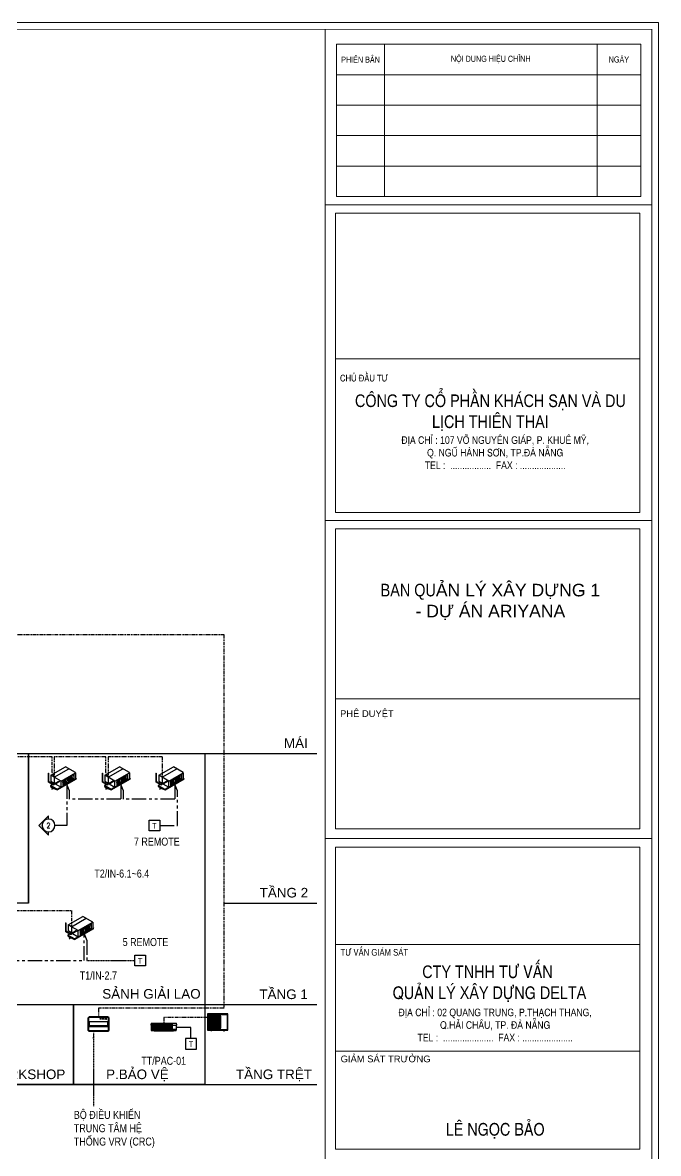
# Model space of a CAD drawing. Header units: millimetres. Extents: x -91525 to 4597779, y -698580 to 576167.
# Drawn here: x 4982 to 32883, y -93966 to -44359 of the extents above; entities that cross this region are included whole.
import ezdxf
from ezdxf.enums import TextEntityAlignment as Align

# ---------------------------------------------------------------- set-up
doc = ezdxf.new("R2010")
doc.units = ezdxf.units.MM
for name, pattern in [('CONTINOUS', [0]), ('HIDDEN', [0.375, 0.25, -0.125]), ('PHANTOM', [63.5, 31.75, -6.35, 6.35, -6.35, 6.35, -6.35]), ('PHANTOM2', [1.25, 0.625, -0.125, 0.125, -0.125, 0.125, -0.125])]:
    doc.linetypes.add(name, pattern=pattern)
doc.layers.get('DEFPOINTS').update_dxf_attribs({"lineweight": 5})
for name, color, linetype in [('!-AC-EQUIPEMNT', 3, 'Continuous'), ('0-----BMS.L.thermo', 3, 'Continuous'), ('0---control-remote', 2, 'HIDDEN'), ('0---TBD', 2, 'Continuous'), ('AC-EQU', 3, 'Continuous'), ('AirC- Machine', 3, 'CONTINOUS'), ('DAY-CS', 4, 'HIDDEN'), ('FCU', 4, 'Continuous'), ('KHUNG TEN SD3 - Ariyana 2007$0$TEXT', 253, 'Continuous'), ('P-PL31-35$0$I-NOTE', 8, 'Continuous')]:
    doc.layers.add(name, color=color, linetype=linetype)
doc.layers.add('0---CONTROL', color=6, linetype='PHANTOM', lineweight=30)
doc.layers.add('KHUNG TEN SD3 - Ariyana 2007$0$0-CON', color=253, linetype='Continuous', lineweight=0)
doc.styles.add('0-----E.Arial', font='arial.ttf')
doc.styles.add('E-Dia-TEXT', font='romans.shx', dxfattribs={"width": 0.85, "bigfont": 'vns.shx'})
doc.styles.add('GHS', font='nghia5.shx', dxfattribs={"width": 0.8, "bigfont": 'bigfont.shx'})
doc.styles.add('KHUNG TEN SD3 - Ariyana 2007$0$TTILEBLOCK1', font='VHELVEN.TTF')
doc.styles.add('P-PL31-35$0$Arial', font='arial.ttf')
doc.styles.add('T1', font='', dxfattribs={"height": 200})
doc.styles.get('T1').set_extended_font_data('VNgeometric Light')
doc.dimstyles.new('1-100', dxfattribs={"dimtxt": 200, "dimasz": 100, "dimexe": 100, "dimexo": 30, "dimgap": 50, "dimtad": 1, "dimdec": 0, "dimrnd": 50, "dimzin": 1, "dimdsep": 46, "dimtxsty": 'T1', "dimblk": 'ARCHTICK', "dimcen": 2, "dimdle": 100, "dimclrd": 252, "dimclre": 252, "dimclrt": 1, "dimadec": 0, "dimazin": 0, "dimtfac": 1, "dimtdec": 0, "dimtix": 1, "dimtmove": 2, "dimatfit": 3, "dimfxl": 1, "dimtolj": 1, "dimtzin": 1, "dimarcsym": 0})

# ---------------------------------------------------------------- blocks, each defined once
blk = doc.blocks.new('A$C2E3D3B1D')
at = {"layer": 'FCU', "linetype": 'Continuous'}
for p, q in [((-397, 0), (397, 0)), ((-397, -2), (-397, -4)), ((-397, -67), (-397, -71)), ((-395, -67), (-397, -67)), ((-397, -71), (-397, -74)), ((-397, -74), (-397, -79)), ((-397, -79), (-397, -83)), ((-397, -83), (-397, -87)), ((-397, -87), (-397, -91)), ((-397, -91), (-397, -95)), ((-397, -95), (-397, -99)), ((-397, -99), (-397, -102)), ((-397, -102), (-397, -105)), ((-397, -105), (-397, -109)), ((-397, -109), (-397, -113)), ((-397, -113), (-397, -117)), ((-397, -117), (-397, -121)), ((-397, -121), (-396, -125)), ((-396, -125), (-396, -130)), ((-396, -130), (-396, -134)), ((-396, -134), (-396, -138)), ((-396, -138), (-396, -142)), ((-396, -142), (-396, -146)), ((-396, -146), (-396, -151)), ((-396, -151), (-396, -155)), ((-396, -155), (-396, -159)), ((-396, -159), (-396, -159)), ((-396, -159), (-396, -159)), ((-396, -159), (-396, -159)), ((-396, -159), (-396, -159)), ((-396, -159), (-396, -162)), ((-396, -159), (-396, -159)), ((-396, -159), (-396, -159)), ((-396, -159), (-396, -159)), ((-396, -162), (-396, -165)), ((-396, -165), (-396, -168)), ((-396, -168), (-396, -171)), ((-396, -171), (-395, -174)), ((-395, -174), (-395, -177)), ((-395, -177), (-395, -180)), ((-395, -180), (-395, -183)), ((-395, -183), (-395, -186)), ((-395, -186), (-394, -190)), ((-394, -190), (-394, -190)), ((-394, -190), (-394, -190)), ((-394, -190), (-394, -190)), ((-394, -190), (-394, -190)), ((-394, -190), (-394, -191)), ((-394, -190), (-394, -190)), ((-394, -190), (-394, -190)), ((-394, -190), (-394, -190)), ((-394, -190), (-394, -190)), ((-394, -190), (-394, -190)), ((-394, -190), (-394, -190)), ((-394, -190), (-394, -190)), ((-394, -190), (-394, -190)), ((-394, -190), (-394, -191)), ((-394, -190), (-394, -190)), ((-394, -190), (-394, -190)), ((-394, -190), (-394, -190)), ((-394, -190), (-394, -190)), ((-394, -191), (-394, -191)), ((-394, -191), (-394, -192)), ((-394, -191), (-394, -191)), ((-394, -191), (-394, -191)), ((-394, -191), (-394, -191)), ((-394, -191), (-394, -191)), ((-394, -191), (-394, -191)), ((-394, -191), (-394, -191)), ((-394, -191), (-394, -191)), ((-394, -191), (-394, -191)), ((-394, -191), (-394, -191)), ((-394, -191), (-394, -191)), ((-394, -191), (-393, -191)), ((-394, -191), (-394, -191)), ((-394, -191), (-394, -191)), ((-394, -191), (-394, -191)), ((-394, -191), (-394, -191)), ((-394, -191), (-394, -191)), ((-394, -192), (-394, -195)), ((-394, -192), (-394, -192)), ((-394, -192), (-394, -192)), ((-394, -195), (-393, -198)), ((-393, -198), (-393, -201)), ((-393, -201), (-393, -204)), ((-393, -204), (-392, -207)), ((-392, -207), (-392, -211)), ((-392, -211), (-391, -214)), ((-391, -214), (-391, -217)), ((-391, -217), (-390, -220)), ((-390, -220), (-390, -223)), ((-390, -223), (-389, -227)), ((-389, -227), (-389, -227)), ((-389, -227), (-389, -228)), ((-389, -227), (-389, -227)), ((-389, -227), (-389, -227)), ((-389, -227), (-389, -227)), ((-389, -227), (-389, -227)), ((-389, -227), (-389, -227)), ((-389, -227), (-389, -227)), ((-389, -227), (-389, -227)), ((-389, -227), (-389, -227)), ((-389, -227), (-389, -227)), ((-389, -228), (-388, -228)), ((-388, -228), (-388, -229)), ((-388, -229), (-387, -229)), ((-387, -229), (-386, -229)), ((-386, -229), (-373, -231)), ((-373, -231), (-360, -233)), ((-360, -233), (-348, -235)), ((-348, -235), (-336, -236)), ((-336, -236), (-324, -237)), ((-324, -237), (-311, -237)), ((-311, -237), (-299, -238)), ((-299, -238), (-284, -238)), ((-284, -238), (284, -238)), ((284, -238), (299, -238)), ((299, -238), (311, -237)), ((311, -237), (324, -237)), ((324, -237), (336, -236)), ((336, -236), (348, -235)), ((348, -235), (360, -233)), ((360, -233), (373, -231)), ((373, -231), (386, -229)), ((386, -229), (387, -229)), ((387, -229), (388, -229)), ((388, -229), (388, -228)), ((388, -228), (389, -228)), ((388, -229), (388, -229)), ((389, -227), (390, -223)), ((389, -227), (389, -227)), ((389, -227), (389, -227)), ((389, -227), (389, -227)), ((389, -228), (389, -227)), ((389, -227), (389, -227)), ((389, -227), (389, -227)), ((389, -227), (389, -227)), ((389, -227), (389, -227)), ((389, -227), (389, -227)), ((389, -227), (389, -227)), ((389, -227), (389, -227)), ((390, -220), (391, -216)), ((390, -223), (390, -220)), ((391, -213), (392, -209)), ((391, -216), (391, -213)), ((392, -192), (393, -192)), ((392, -206), (393, -202)), ((392, -209), (392, -206)), ((393, -191), (394, -191)), ((393, -192), (393, -192)), ((393, -192), (393, -192)), ((393, -192), (393, -192)), ((393, -192), (393, -192)), ((393, -192), (393, -192)), ((393, -192), (393, -192)), ((393, -192), (393, -192)), ((393, -199), (394, -195)), ((393, -202), (393, -199)), ((394, -190), (395, -186)), ((394, -190), (394, -190)), ((394, -190), (394, -190)), ((394, -190), (394, -190)), ((394, -190), (394, -190)), ((394, -190), (394, -190)), ((394, -190), (394, -190)), ((394, -190), (394, -190)), ((394, -190), (394, -190)), ((394, -190), (394, -190)), ((394, -190), (394, -190)), ((394, -190), (394, -190)), ((394, -191), (394, -190)), ((394, -190), (394, -190)), ((394, -190), (394, -190)), ((394, -190), (394, -190)), ((394, -190), (394, -190)), ((394, -191), (394, -190)), ((394, -190), (394, -190)), ((394, -190), (394, -190)), ((394, -191), (394, -191)), ((394, -191), (394, -191)), ((394, -191), (394, -191)), ((394, -191), (394, -191)), ((394, -191), (394, -192)), ((394, -191), (394, -191)), ((394, -191), (394, -191)), ((394, -191), (394, -191)), ((394, -191), (394, -191)), ((394, -191), (394, -191)), ((394, -191), (394, -191)), ((394, -191), (394, -191)), ((394, -191), (394, -191)), ((394, -191), (394, -191)), ((394, -191), (394, -191)), ((394, -191), (394, -191)), ((394, -191), (394, -191)), ((394, -191), (394, -191)), ((394, -195), (394, -192)), ((394, -192), (394, -192)), ((394, -192), (394, -192)), ((395, -173), (396, -169)), ((395, -176), (395, -173)), ((395, -179), (395, -176)), ((395, -183), (395, -179)), ((395, -186), (395, -183)), ((395, -185), (395, -184)), ((395, -184), (395, -184)), ((395, -184), (395, -184)), ((396, -127), (397, -123)), ((396, -131), (396, -127)), ((396, -135), (396, -131)), ((396, -139), (396, -135)), ((396, -143), (396, -139)), ((396, -147), (396, -143)), ((396, -151), (396, -147)), ((396, -155), (396, -151)), ((396, -159), (396, -155)), ((396, -159), (396, -159)), ((396, -159), (396, -159)), ((396, -163), (396, -159)), ((396, -159), (396, -159)), ((396, -159), (396, -159)), ((396, -159), (396, -159)), ((396, -159), (396, -159)), ((396, -159), (396, -159)), ((396, -166), (396, -163)), ((396, -169), (396, -166)), ((397, -2), (397, -4)), ((397, -70), (397, -67)), ((397, -74), (397, -70)), ((397, -78), (397, -74)), ((397, -82), (397, -78)), ((397, -86), (397, -82)), ((397, -90), (397, -86)), ((397, -94), (397, -90)), ((397, -97), (397, -94)), ((397, -101), (397, -97)), ((397, -104), (397, -101)), ((397, -107), (397, -104)), ((397, -111), (397, -107)), ((397, -115), (397, -111)), ((397, -119), (397, -115)), ((397, -123), (397, -119))]:
    blk.add_line(p, q, dxfattribs=at)
at = {"layer": 'FCU', "color": 7, "linetype": 'Continuous'}
for p, q in [((-396, -180), (-396, -180)), ((-396, -180), (-396, -180)), ((-396, -180), (-396, -180)), ((-396, -180), (-396, -180)), ((-396, -180), (-396, -180)), ((-396, -180), (-396, -180)), ((-396, -180), (-396, -181)), ((-395, -180), (-396, -180)), ((-396, -180), (-396, -180)), ((-396, -180), (-396, -180)), ((-396, -181), (-396, -181)), ((-396, -181), (-396, -181)), ((-396, -181), (-396, -181)), ((-396, -181), (-396, -181)), ((-396, -181), (-396, -181)), ((-396, -181), (-396, -182)), ((-396, -182), (-396, -183)), ((-396, -183), (-396, -183)), ((-396, -183), (-395, -183)), ((-395, -67), (-387, -67)), ((-395, -183), (-395, -184)), ((-395, -184), (-395, -184)), ((-395, -184), (-395, -184)), ((-395, -184), (-395, -185)), ((-365, -192), (-394, -192)), ((-393, -191), (393, -191)), ((-389, -226), (-387, -227)), ((-387, -67), (-363, -67)), ((-387, -67), (-382, -67)), ((-387, -227), (-386, -227)), ((-386, -227), (-385, -227)), ((-386, -227), (-386, -227)), ((-385, -227), (-384, -227)), ((-384, -227), (-382, -228)), ((-363, -67), (-382, -67)), ((-382, -228), (-381, -228)), ((-381, -228), (-379, -228)), ((-379, -228), (-378, -228)), ((-378, -228), (-376, -228)), ((-376, -228), (-375, -227)), ((-375, -191), (-375, -191)), ((-375, -227), (-372, -227)), ((-372, -227), (-369, -227)), ((-369, -227), (-367, -227)), ((-367, -227), (-365, -226)), ((-365, -29), (263, -29)), ((-365, -29), (-365, -192)), ((-365, -190), (-365, -191)), ((-365, -192), (-365, -191)), ((-365, -226), (-362, -226)), ((-363, -67), (-363, -29)), ((-363, -43), (261, -43)), ((-363, -58), (261, -58)), ((-363, -67), (-363, -81)), ((261, -73), (-363, -73)), ((-363, -81), (-363, -190)), ((-363, -88), (261, -88)), ((261, -103), (-363, -103)), ((-363, -118), (261, -118)), ((261, -133), (-363, -133)), ((-363, -148), (261, -148)), ((261, -162), (-363, -162)), ((-363, -176), (261, -176)), ((-363, -190), (-363, -191)), ((-363, -191), (-363, -199)), ((-363, -194), (-363, -201)), ((-363, -201), (-363, -199)), ((-326, -202), (-363, -202)), ((-362, -226), (-360, -226)), ((-360, -226), (-357, -226)), ((-356, -202), (-358, -202)), ((-358, -206), (256, -206)), ((-357, -29), (-356, -29)), ((-357, -29), (-357, -191)), ((-353, -180), (-357, -180)), ((-62, -188), (-357, -188)), ((-357, -195), (-357, -202)), ((-357, -195), (-355, -195)), ((-357, -200), (-57, -200)), ((-357, -226), (-354, -226)), ((-355, -194), (-354, -194)), ((-355, -195), (-355, -194)), ((-355, -195), (-355, -195)), ((-355, -195), (-355, -195)), ((-355, -195), (-355, -195)), ((-354, -194), (-354, -194)), ((-354, -194), (-354, -194)), ((-61, -194), (-354, -194)), ((-354, -194), (-354, -194)), ((-354, -194), (-353, -194)), ((-354, -226), (354, -226)), ((-353, -194), (-353, -193)), ((-352, -188), (-352, -181)), ((-352, -191), (-352, -193)), ((-339, -228), (-342, -226)), ((-336, -229), (-339, -228)), ((-334, -231), (-336, -229)), ((-331, -232), (-334, -231)), ((-328, -233), (-331, -232)), ((-325, -234), (-328, -233)), ((-326, -203), (-326, -202)), ((-313, -204), (-325, -204)), ((-322, -234), (-325, -234)), ((-318, -235), (-322, -234)), ((-318, -235), (-318, -235)), ((-312, -202), (-312, -203)), ((-214, -202), (-312, -202)), ((-307, -188), (-307, -29)), ((-306, -193), (-306, -194)), ((-306, -194), (-306, -193)), ((-306, -193), (-305, -193)), ((-305, -194), (-306, -194)), ((-305, -193), (-304, -192)), ((-305, -193), (-305, -193)), ((-304, -194), (-305, -194)), ((-304, -192), (-302, -192)), ((-302, -192), (-301, -192)), ((-301, -192), (-299, -192)), ((-299, -192), (-297, -192)), ((-297, -192), (-296, -192)), ((-296, -192), (-294, -192)), ((-294, -192), (-293, -192)), ((-293, -192), (-291, -192)), ((-291, -192), (-290, -193)), ((-290, -194), (-291, -194)), ((-290, -193), (-289, -193)), ((-290, -193), (-290, -193)), ((-289, -194), (-290, -194)), ((-289, -193), (-289, -194)), ((-289, -194), (-289, -193)), ((-253, -228), (-285, -228)), ((-251, -235), (-285, -235)), ((-279, -202), (-279, -203)), ((-276, -203), (-279, -203)), ((-276, -203), (-276, -202)), ((-263, -204), (-275, -204)), ((-265, -13), (-268, -18)), ((-268, -18), (-263, -18)), ((-263, -18), (-265, -13)), ((-262, -202), (-262, -203)), ((-259, -203), (-262, -203)), ((-259, -202), (-259, -203)), ((-258, -29), (-258, -188)), ((-220, -228), (-253, -228)), ((-252, -238), (-236, -238)), ((-219, -235), (-251, -235)), ((-188, -228), (-220, -228)), ((-188, -235), (-219, -235)), ((-214, -202), (-214, -202)), ((-214, -202), (-214, -202)), ((-214, -202), (-214, -202)), ((-214, -202), (-214, -202)), ((-214, -203), (-214, -202)), ((-214, -202), (-214, -202)), ((-213, -202), (-214, -202)), ((-214, -202), (-214, -202)), ((-214, -202), (-214, -202)), ((-214, -202), (-214, -202)), ((-214, -202), (-214, -202)), ((-201, -204), (-213, -204)), ((-209, -188), (-206, -188)), ((-207, -29), (-207, -188)), ((-201, -202), (-201, -202)), ((-201, -202), (-201, -202)), ((-201, -202), (-201, -202)), ((-201, -202), (-102, -202)), ((-201, -202), (-201, -202)), ((-201, -202), (-201, -202)), ((-201, -202), (-201, -202)), ((-201, -202), (-201, -202)), ((-201, -202), (-201, -202)), ((-201, -202), (-201, -202)), ((-201, -202), (-201, -202)), ((-200, -203), (-200, -202)), ((-156, -228), (-188, -228)), ((-158, -235), (-188, -235)), ((-164, -194), (-163, -194)), ((-164, -194), (-164, -194)), ((-163, -194), (-163, -194)), ((-163, -194), (-163, -194)), ((-163, -194), (-163, -194)), ((-163, -194), (-147, -194)), ((-159, -29), (-159, -29)), ((-128, -235), (-158, -235)), ((-157, -188), (-157, -29)), ((-123, -228), (-156, -228)), ((-155, -202), (-155, -203)), ((-155, -203), (-152, -203)), ((-152, -191), (-152, -194)), ((-152, -202), (-152, -203)), ((-151, -194), (-147, -194)), ((-151, -204), (-139, -204)), ((-147, -194), (-147, -194)), ((-143, -194), (-128, -194)), ((-143, -194), (-140, -194)), ((-143, -194), (-143, -194)), ((-138, -191), (-138, -194)), ((-138, -203), (-138, -202)), ((-138, -203), (-135, -203)), ((-135, -202), (-135, -203)), ((-128, -194), (-128, -194)), ((-128, -194), (-128, -194)), ((-128, -194), (-127, -194)), ((-96, -235), (-128, -235)), ((-127, -194), (-127, -194)), ((-91, -228), (-123, -228)), ((-107, -29), (-107, -188)), ((-102, -202), (-102, -203)), ((-101, -204), (-89, -204)), ((-63, -235), (-96, -235)), ((-59, -228), (-91, -228)), ((-52, -202), (-88, -202)), ((-88, -203), (-88, -202)), ((-31, -235), (-63, -235)), ((-62, -180), (-57, -180)), ((-62, -191), (-62, -181)), ((-62, -191), (-62, -193)), ((-60, -195), (-62, -193)), ((-62, -234), (-61, -232)), ((-62, -234), (-62, -235)), ((-61, -232), (-58, -226)), ((-60, -195), (-60, -195)), ((-60, -195), (-60, -195)), ((-60, -195), (-57, -195)), ((-60, -195), (-60, -195)), ((-58, -226), (-58, -226)), ((-57, -29), (-57, -191)), ((-57, -195), (-57, -202)), ((-57, -202), (-57, -203)), ((-56, -204), (-52, -204)), ((-55, -226), (-55, -232)), ((-55, -227), (-50, -235)), ((-55, -232), (-55, -235)), ((-55, -235), (-55, -235)), ((-54, -228), (-5, -228)), ((-52, -29), (-52, -95)), ((-52, -95), (-50, -95)), ((-52, -191), (-52, -206)), ((-50, -29), (-50, -95)), ((-50, -191), (-50, -206)), ((-50, -202), (-13, -202)), ((-46, -204), (-50, -204)), ((-45, -202), (-45, -203)), ((-44, -29), (-44, -191)), ((-40, -180), (-44, -180)), ((-44, -195), (-42, -195)), ((-44, -195), (-44, -202)), ((-44, -200), (-43, -200)), ((255, -200), (-43, -200)), ((-42, -195), (-40, -193)), ((-42, -195), (-42, -195)), ((-41, -194), (252, -194)), ((-40, -193), (-40, -193)), ((-39, -191), (-39, -181)), ((4, -188), (-39, -188)), ((-39, -188), (250, -188)), ((-39, -191), (-39, -193)), ((0, -235), (-31, -235)), ((-13, -202), (-13, -202)), ((-13, -202), (-13, -202)), ((-13, -203), (-13, -202)), ((-13, -202), (-13, -202)), ((-13, -202), (-13, -202)), ((-13, -202), (-13, -202)), ((-13, -202), (-13, -202)), ((-13, -202), (-13, -202)), ((-13, -202), (-13, -202)), ((-13, -202), (-13, -202)), ((-12, -202), (-13, -202)), ((-13, -202), (-13, -202)), ((0, -204), (-12, -204)), ((-5, -226), (-5, -228)), ((-4, -228), (-5, -228)), ((-4, -228), (-5, -228)), ((-5, -228), (-5, -228)), ((-4, -228), (-4, -226)), ((-4, -228), (-4, -226)), ((-4, -226), (-4, -226)), ((-4, -228), (-3, -226)), ((-3, -226), (-4, -228)), ((-4, -226), (-4, -226)), ((-4, -228), (4, -228)), ((0, -202), (0, -202)), ((0, -202), (0, -202)), ((0, -202), (0, -202)), ((0, -202), (0, -202)), ((0, -202), (0, -202)), ((0, -202), (0, -202)), ((0, -202), (0, -202)), ((0, -202), (0, -202)), ((99, -202), (0, -202)), ((0, -202), (0, -202)), ((0, -202), (0, -202)), ((0, -228), (0, -235)), ((0, -235), (31, -235)), ((1, -202), (1, -203)), ((4, -228), (3, -226)), ((4, -228), (3, -226)), ((4, -226), (4, -228)), ((4, -226), (4, -226)), ((4, -226), (4, -226)), ((4, -226), (4, -228)), ((4, -228), (5, -228)), ((4, -228), (5, -228)), ((5, -226), (5, -228)), ((5, -228), (5, -228)), ((54, -228), (5, -228)), ((6, -29), (6, -188)), ((26, -194), (25, -194)), ((25, -194), (25, -194)), ((26, -194), (26, -194)), ((42, -194), (26, -194)), ((26, -194), (26, -194)), ((26, -194), (26, -194)), ((31, -235), (63, -235)), ((34, -202), (34, -203)), ((37, -203), (34, -203)), ((37, -191), (37, -194)), ((37, -203), (37, -202)), ((42, -194), (38, -194)), ((50, -204), (38, -204)), ((42, -194), (42, -194)), ((46, -194), (46, -194)), ((61, -194), (46, -194)), ((49, -194), (46, -194)), ((55, -227), (50, -235)), ((51, -191), (51, -194)), ((51, -202), (51, -203)), ((54, -203), (51, -203)), ((54, -202), (54, -203)), ((55, -226), (55, -232)), ((55, -232), (55, -235)), ((56, -235), (55, -235)), ((55, -235), (58, -235)), ((55, -235), (55, -235)), ((55, -235), (55, -235)), ((56, -29), (56, -188)), ((56, -235), (56, -235)), ((56, -235), (56, -235)), ((57, -235), (56, -235)), ((57, -235), (57, -235)), ((58, -235), (57, -235)), ((58, -226), (58, -226)), ((61, -232), (58, -226)), ((58, -235), (58, -235)), ((59, -235), (58, -235)), ((58, -235), (59, -235)), ((58, -235), (58, -235)), ((59, -228), (285, -228)), ((59, -235), (59, -235)), ((60, -235), (59, -235)), ((61, -235), (60, -235)), ((60, -235), (60, -235)), ((61, -194), (61, -194)), ((61, -194), (61, -194)), ((62, -194), (61, -194)), ((61, -194), (61, -194)), ((62, -234), (61, -232)), ((62, -235), (61, -235)), ((61, -235), (61, -235)), ((62, -194), (62, -194)), ((62, -234), (62, -235)), ((63, -235), (96, -235)), ((96, -235), (128, -235)), ((99, -202), (99, -202)), ((99, -202), (99, -202)), ((99, -202), (99, -202)), ((99, -202), (99, -202)), ((99, -202), (99, -202)), ((99, -202), (99, -202)), ((100, -202), (99, -202)), ((99, -202), (99, -202)), ((99, -202), (99, -202)), ((99, -203), (99, -202)), ((99, -202), (99, -202)), ((100, -204), (112, -204)), ((106, -29), (106, -188)), ((112, -202), (112, -202)), ((112, -202), (112, -202)), ((112, -202), (112, -202)), ((112, -202), (112, -202)), ((112, -202), (112, -202)), ((112, -202), (112, -202)), ((112, -202), (112, -202)), ((112, -202), (211, -202)), ((112, -202), (112, -202)), ((112, -202), (112, -202)), ((112, -202), (112, -202)), ((113, -203), (113, -202)), ((128, -235), (158, -235)), ((155, -29), (155, -188)), ((158, -202), (158, -203)), ((158, -203), (161, -203)), ((158, -235), (188, -235)), ((161, -202), (161, -203)), ((162, -204), (174, -204)), ((175, -203), (175, -202)), ((175, -203), (178, -203)), ((178, -202), (178, -203)), ((188, -235), (219, -235)), ((206, -29), (206, -188)), ((211, -202), (211, -202)), ((211, -202), (212, -202)), ((211, -202), (211, -203)), ((211, -202), (211, -202)), ((211, -202), (211, -202)), ((211, -202), (211, -202)), ((211, -202), (211, -202)), ((211, -202), (211, -202)), ((211, -202), (211, -202)), ((211, -202), (211, -202)), ((211, -202), (211, -202)), ((212, -204), (224, -204)), ((219, -235), (251, -235)), ((224, -202), (224, -202)), ((224, -202), (224, -202)), ((224, -202), (224, -202)), ((224, -202), (224, -202)), ((224, -202), (224, -202)), ((224, -202), (224, -202)), ((224, -202), (255, -202)), ((224, -202), (224, -202)), ((224, -202), (224, -202)), ((224, -202), (224, -202)), ((224, -202), (224, -202)), ((225, -203), (225, -202)), ((237, -193), (238, -193)), ((237, -194), (237, -193)), ((237, -193), (237, -194)), ((238, -194), (237, -194)), ((238, -193), (239, -192)), ((238, -193), (238, -193)), ((239, -194), (238, -194)), ((239, -192), (241, -192)), ((241, -192), (242, -192)), ((242, -192), (244, -192)), ((244, -192), (245, -192)), ((245, -192), (246, -192)), ((246, -192), (247, -192)), ((247, -192), (248, -192)), ((248, -192), (249, -192)), ((248, -192), (248, -192)), ((249, -192), (250, -192)), ((249, -192), (249, -192)), ((250, -192), (250, -192)), ((251, -18), (253, -13)), ((255, -18), (251, -18)), ((251, -180), (256, -180)), ((250, -188), (250, -181)), ((250, -191), (250, -193)), ((251, -193), (251, -193)), ((251, -193), (251, -194)), ((251, -193), (251, -193)), ((251, -194), (252, -194)), ((251, -235), (285, -235)), ((252, -194), (252, -194)), ((252, -194), (252, -194)), ((252, -194), (252, -194)), ((252, -194), (253, -194)), ((253, -13), (255, -18)), ((253, -194), (253, -195)), ((253, -195), (253, -195)), ((253, -195), (256, -195)), ((253, -195), (253, -195)), ((253, -195), (253, -195)), ((256, -200), (255, -200)), ((255, -202), (256, -202)), ((256, -29), (256, -191)), ((256, -195), (256, -202)), ((256, -202), (261, -202)), ((261, -29), (261, -191)), ((261, -67), (398, -67)), ((261, -191), (261, -198)), ((261, -191), (261, -193)), ((261, -201), (261, -194)), ((261, -201), (261, -198)), ((263, -67), (263, -29)), ((263, -81), (263, -67)), ((263, -190), (263, -81)), ((263, -190), (263, -191)), ((263, -192), (263, -191)), ((263, -192), (380, -192)), ((263, -192), (394, -192)), ((322, -234), (318, -235)), ((325, -234), (322, -234)), ((328, -233), (325, -234)), ((331, -232), (328, -233)), ((334, -231), (331, -232)), ((336, -229), (334, -231)), ((339, -228), (336, -229)), ((342, -226), (339, -228)), ((354, -226), (357, -226)), ((357, -226), (360, -226)), ((360, -226), (362, -226)), ((362, -226), (365, -226)), ((365, -226), (367, -227)), ((367, -227), (369, -227)), ((369, -227), (372, -227)), ((372, -227), (374, -227)), ((374, -227), (377, -228)), ((375, -227), (374, -227)), ((377, -228), (379, -228)), ((379, -228), (381, -228)), ((380, -192), (394, -192)), ((381, -228), (383, -227)), ((383, -227), (385, -227)), ((385, -227), (386, -227)), ((386, -227), (389, -226)), ((396, -180), (395, -180)), ((395, -183), (396, -183)), ((395, -184), (395, -183)), ((396, -180), (396, -180)), ((396, -180), (396, -180)), ((396, -180), (396, -180)), ((396, -180), (396, -180)), ((396, -181), (396, -180)), ((396, -180), (396, -180)), ((396, -180), (396, -180)), ((396, -180), (396, -180)), ((396, -180), (396, -180)), ((396, -180), (396, -180)), ((396, -180), (396, -180)), ((396, -180), (396, -180)), ((396, -180), (396, -180)), ((396, -180), (396, -180)), ((396, -180), (396, -180)), ((396, -180), (396, -180)), ((396, -180), (396, -180)), ((396, -181), (396, -181)), ((396, -181), (396, -181)), ((396, -181), (396, -181)), ((396, -181), (396, -181)), ((396, -182), (396, -181)), ((396, -181), (396, -181)), ((396, -183), (396, -182)), ((396, -182), (396, -182)), ((396, -182), (396, -182)), ((396, -183), (396, -183))]:
    blk.add_line(p, q, dxfattribs=at)
for centre in [(-332, -17), (-329, -17), (-326, -17), (-23, -17), (-20, -17), (-17, -17), (225, -17), (228, -17), (231, -17)]:
    blk.add_circle(centre, 0.5, dxfattribs=at)
at = {"layer": 'FCU', "linetype": 'Continuous'}
for centre, radius, start, end in [((-397, 0), 0.5, 90, 184.4117), ((397, 0), 0.5, 355.5883, 90), ((-390, 0), 7, 184.4117, 200.9248), ((-390, -7), 7, 159.0752, 200.9248), ((-404, -12), 7, 339.0752, 20.9248), ((-390, -17), 7, 159.0752, 200.9248), ((-404, -22), 7, 339.0752, 20.9248), ((-390, -27), 7, 159.0752, 200.9248), ((-404, -32), 7, 339.0752, 20.9248), ((-390, -37), 7, 159.0752, 200.9248), ((-404, -42), 7, 339.0752, 20.9248), ((-390, -47), 7, 159.0752, 200.9248), ((-404, -52), 7, 339.0752, 20.9248), ((-390, -57), 7, 159.0752, 200.9248), ((-404, -62), 7, 339.0752, 20.9248), ((-390, -67), 7, 159.0752, 180), ((391, 0), 7, 339.0752, 355.5883), ((391, -7), 7, 339.0752, 20.9248), ((404, -12), 7, 159.0752, 200.9248), ((391, -17), 7, 339.0752, 20.9248), ((404, -22), 7, 159.0752, 200.9248), ((391, -27), 7, 339.0752, 20.9248), ((404, -32), 7, 159.0752, 200.9248), ((391, -37), 7, 339.0752, 20.9248), ((404, -42), 7, 159.0752, 200.9248), ((391, -47), 7, 339.0752, 20.9248), ((404, -52), 7, 159.0752, 200.9248), ((391, -57), 7, 339.0752, 20.9248), ((404, -62), 7, 159.0752, 200.9248), ((391, -67), 7, 0, 20.9248)]:
    blk.add_arc(centre, radius, start, end, dxfattribs=at)
at = {"layer": 'FCU', "color": 7, "linetype": 'Continuous'}
for centre, radius, start, end in [((-365, -194), 2, 3, 90), ((-358, -201), 5, 183, 270), ((-358, -202), 0.5, 270, 0), ((-353, -181), 0.5, 0, 90), ((-353, -193), 0.39, 291.0334, 355.4008), ((-285, 355), 582, 265.7092, 270.022), ((-325, -203), 1, 180, 270), ((-285, 362), 598, 266.7897, 269.9967), ((-313, -203), 1, 270, 0), ((-275, -203), 1, 180, 270), ((-263, -203), 1, 270, 0), ((-213, -203), 1, 180, 270), ((-201, -203), 1, 270, 0), ((-151, -203), 1, 180, 270), ((-139, -203), 1, 270, 0), ((-101, -203), 1, 180, 270), ((-89, -203), 1, 270, 0), ((-62, -193), 0.39, 184.5992, 230.2142), ((-62, -181), 0.5, 90, 180), ((-57, -202), 0.5, 180, 270), ((-56, -203), 1, 181.5, 270), ((-46, -203), 1, 270, 358.5), ((-45, -202), 0.5, 270, 0), ((-40, -181), 0.5, 0, 90), ((-40, -193), 0.39, 310.0517, 355.4008), ((-12, -203), 1, 180, 270), ((0, -203), 1, 270, 0), ((38, -203), 1, 180, 270), ((50, -203), 1, 270, 0), ((100, -203), 1, 180, 270), ((112, -203), 1, 270, 0), ((162, -203), 1, 180, 270), ((174, -203), 1, 270, 0), ((212, -203), 1, 180, 270), ((224, -203), 1, 270, 0), ((251, -193), 0.39, 184.5992, 230.2142), ((251, -181), 0.5, 90, 180), ((256, -201), 5, 270, 357), ((256, -202), 0.5, 180, 270), ((263, -194), 2, 90, 177), ((285, 355), 582, 269.978, 274.2908), ((285, 362), 598, 270.0033, 273.1981), ((320, -234), 0.00857, 49.9304, 129.6706)]:
    blk.add_arc(centre, radius, start, end, dxfattribs=at)
blk = doc.blocks.new('FTXS50BVM_plan view')
at = {"layer": '!-AC-EQUIPEMNT', "color": 0, "linetype": 'Continuous'}
blk.add_blockref('A$C2E3D3B1D', (0, 0), dxfattribs=at)
blk = doc.blocks.new('cattset 1 huong')
at = {"color": 8, "linetype": 'Continuous'}
for p, q in [((-11, 0), (-11, -449)), ((-11, 0), (11, 0)), ((11, 0), (11, -445))]:
    blk.add_line(p, q, dxfattribs=at)
at = {"color": 150, "ltscale": 10}
for p, q in [((139, -111), (916, 337)), ((315, -213), (1092, 236)), ((672, -418), (1444, 27)), ((1444, 33), (916, 337)), ((1444, 27), (1444, -94)), ((315, -213), (139, -111)), ((139, -111), (139, -438)), ((315, -540), (139, -438)), ((315, -213), (315, -462)), ((672, -418), (315, -213)), ((315, -462), (315, -540)), ((315, -540), (338, -553)), ((364, -568), (672, -745)), ((672, -745), (672, -418)), ((800, -672), (1444, -300)), ((1444, -94), (1444, -300)), ((800, -672), (672, -745))]:
    blk.add_line(p, q, dxfattribs=at)
at = {"color": 150}
blk.add_line((1444, 27), (1444, 33), dxfattribs=at)
at = {"color": 8}
for p, q in [((218, -601), (6, -478)), ((230, -578), (17, -455)), ((379, -529), (294, -578)), ((414, -538), (306, -601)), ((353, -533), (370, -523)), ((362, -538), (353, -533)), ((370, -523), (553, -418)), ((545, -433), (379, -529)), ((398, -559), (388, -553)), ((598, -444), (398, -559)), ((558, -456), (401, -546)), ((553, -418), (598, -444)), ((772, -656), (1366, -313)), ((772, -397), (777, -389)), ((772, -397), (772, -656)), ((1366, -49), (777, -389)), ((1050, -232), (1048, -497)), ((1093, -207), (1091, -472)), ((1366, -313), (1366, -49)), ((299, -767), (192, -829)), ((312, -790), (204, -853))]:
    blk.add_line(p, q, dxfattribs=at)
at = {"color": 252}
blk.add_line((315, -454), (315, -455), dxfattribs=at)
at = {"color": 252, "linetype": 'HIDDEN', "ltscale": 850}
for p, q in [((774, -414), (1000, -283)), ((774, -427), (1005, -292)), ((774, -447), (1014, -307)), ((774, -472), (1025, -326)), ((781, -500), (1034, -353)), ((784, -636), (1036, -489)), ((786, -629), (1038, -482)), ((788, -528), (1040, -381)), ((788, -619), (1040, -472)), ((789, -608), (1041, -461)), ((791, -551), (1043, -405)), ((791, -596), (1043, -449)), ((792, -571), (1044, -424)), ((792, -583), (1044, -437)), ((1092, -288), (1343, -142)), ((1093, -230), (1319, -99)), ((1093, -243), (1324, -108)), ((1093, -263), (1333, -123)), ((1100, -316), (1352, -169)), ((1103, -451), (1355, -305)), ((1104, -445), (1357, -298)), ((1107, -344), (1359, -197)), ((1107, -435), (1359, -288)), ((1108, -424), (1360, -277)), ((1110, -367), (1362, -221)), ((1110, -411), (1362, -265)), ((1111, -387), (1363, -240)), ((1111, -399), (1363, -253))]:
    blk.add_line(p, q, dxfattribs=at)
at = {"color": 150, "ltscale": 10}
for points in [[(214, -598), (118, -654)], [(315, -540), (239, -583)], [(474, -860), (474, -891), (1498, -300), (1444, -268)], [(118, -654), (118, -705)], [(474, -860), (118, -654)], [(118, -705), (262, -789)], [(288, -804), (474, -891)], [(672, -745), (474, -860)]]:
    blk.add_lwpolyline(points, dxfattribs=at)
at = {"color": 8, "linetype": 'Continuous'}
for centre, radius in [((22, -449), 33.8), ((22, -445), 11.2)]:
    blk.add_arc(centre, radius, 180, 240, dxfattribs=at)
at = {"color": 8}
for radius in [64.6, 90.4]:
    blk.add_arc((262, -522), radius, 240, 300, dxfattribs=at)
at = {"color": 252}
for centre, radius, start, end in [((542, -572), 250, 345.36343, 22.21073), ((979, -310), 33.7, 52.91614, 105.479), ((794, -426), 250, 345.36343, 34.74743), ((1098, -444), 8.39, 209.06587, 302.00322), ((861, -388), 250, 345.36343, 22.21073), ((1298, -126), 33.7, 52.91614, 105.479), ((1113, -242), 250, 345.36343, 34.74743), ((780, -628), 8.39, 209.06587, 302.00322)]:
    blk.add_arc(centre, radius, start, end, dxfattribs=at)
at = {"color": 8}
for centre in [(551, -444), (198, -841), (306, -779)]:
    blk.add_ellipse(centre, major_axis=(6.5, -11.2), ratio=0.57735, dxfattribs=at)
blk = doc.blocks.new('CRC')
at = {"layer": '0---TBD', "ltscale": 5}
blk.add_lwpolyline([(-695, 377), (697, 377, -0.414214), (797, 277), (797, -696, -0.414214), (697, -796), (-695, -796, -0.414214), (-795, -696), (-795, 277, -0.414214)], format="xyb", close=True, dxfattribs=at)
at = {"layer": '0---TBD', "color": 1, "ltscale": 5}
blk.add_lwpolyline([(-695, 327), (697, 327, -0.414214), (747, 277), (747, -696, -0.414214), (697, -746), (-695, -746, -0.414214), (-745, -696), (-745, 277, -0.414214)], format="xyb", close=True, dxfattribs=at)
blk.add_lwpolyline([(-700, 0), (700, 0), (700, -331), (-700, -331)], close=True, dxfattribs=at)
for points in [[(295, 230), (379, 230)], [(379, 168), (295, 168)], [(525, 230), (610, 230)], [(610, 168), (525, 168)], [(-795, -389), (797, -389)]]:
    blk.add_lwpolyline(points, dxfattribs=at)
blk.add_circle((148, 199), 30.8, dxfattribs=at)
for centre, start, end in [((295, 199), 90, 270), ((379, 199), 270, 90), ((525, 199), 90, 270), ((610, 199), 270, 90)]:
    blk.add_arc(centre, 30.8, start, end, dxfattribs=at)
blk = doc.blocks.new('ODU-18')
h = blk.add_hatch()
h.set_pattern_fill('U', color=8, scale=25, angle=90, style=0, pattern_type=0)
h.set_pattern_definition([(90, (-400, -20), (-25, 1e-15), [])])
edge = h.paths.add_edge_path()
edge.add_line((-325, 85), (100, 85))
edge.add_arc((100, 100), 15, 270, 360)
edge.add_line((115, 100), (115, 525))
edge.add_arc((100, 525), 15, 0, 90)
edge.add_line((100, 540), (-325, 540))
edge.add_arc((-325, 525), 15, 90, 180)
edge.add_line((-340, 525), (-340, 100))
edge.add_arc((-325, 100), 15, 180, 270)
h = blk.add_hatch()
h.set_pattern_fill('_U', color=8, scale=50, style=0, pattern_type=0)
h.set_pattern_definition([(0, (-400, -37.5), (0, 50), [])])
edge = h.paths.add_edge_path()
edge.add_line((-325, 68), (100, 68))
edge.add_arc((100, 83), 15, 270, 360)
edge.add_line((115, 83), (115, 508))
edge.add_arc((100, 508), 15, 0, 90)
edge.add_line((100, 523), (-325, 523))
edge.add_arc((-325, 508), 15, 90, 180)
edge.add_line((-340, 508), (-340, 83))
edge.add_arc((-325, 83), 15, 180, 270)
blk.add_lwpolyline([(-390, 0), (390, 0, 0.414214), (400, 10), (400, 630, 0.414214), (390, 640), (-390, 640, 0.414214), (-400, 630), (-400, 10, 0.414214)], format="xyb", close=True)
at = {"color": 8}
for points in [[(-400, 625), (400, 625)], [(-267, 0), (-267, -20)], [(-233, 0), (-233, -20)], [(233, 0), (233, -20)], [(267, 0), (267, -20)], [(-270, -15), (-267, -15)], [(-267, -17), (-233, -17)], [(-233, -15), (-230, -15)], [(233, -15), (230, -15)], [(267, -17), (233, -17)], [(270, -15), (267, -15)]]:
    blk.add_lwpolyline(points, dxfattribs=at)
for points in [[(-350, 25), (350, 25, 0.414214), (375, 50), (375, 575, 0.414214), (350, 600), (-350, 600, 0.414214), (-375, 575), (-375, 50, 0.414214)], [(-325, 75), (100, 75, 0.414214), (125, 100), (125, 525, 0.414214), (100, 550), (-325, 550, 0.414214), (-350, 525), (-350, 100, 0.414214)], [(-325, 90), (100, 90, 0.414214), (110, 100), (110, 525, 0.414214), (100, 535), (-325, 535, 0.414214), (-335, 525), (-335, 100, 0.414214)]]:
    blk.add_lwpolyline(points, format="xyb", close=True, dxfattribs=at)
for points in [[(-270, 0), (-230, 0), (-230, -20), (-270, -20)], [(270, 0), (230, 0), (230, -20), (270, -20)]]:
    blk.add_lwpolyline(points, close=True, dxfattribs=at)
blk.add_circle((-112, 313), 202, dxfattribs=at)
blk = doc.blocks.new('MACH')
blk.add_hatch(color=8).paths.add_polyline_path([(300, 456), (300, 300, -0.414214), (600, 0, -0.414214), (300, -300), (300, -456), (756, 0)])
at = {"color": 7}
for p, q in [((300, 300), (300, 456)), ((300, 456), (756, 0)), ((300, -456), (756, 0)), ((300, -456), (300, -300))]:
    blk.add_line(p, q, dxfattribs=at)
blk.add_circle((300, 0), 300, dxfattribs=at)
at = {"style": 'E-Dia-TEXT', "width": 0.85}
blk.add_attdef('SO', text='', height=250, dxfattribs=at).set_placement((300, 0), align=Align.MIDDLE_CENTER)
blk = doc.blocks.new('thermo1')
at = {"layer": '0-----BMS.L.thermo', "color": 2, "linetype": 'Continuous'}
blk.add_lwpolyline([(-10368, 92299), (-10068, 92299), (-10068, 91999), (-10368, 91999)], close=True, dxfattribs=at)
at = {"layer": '0-----BMS.L.thermo', "color": 2, "linetype": 'Continuous', "style": '0-----E.Arial', "width": 0.8}
blk.add_text('T', height=160, dxfattribs=at).set_placement((-10219, 92060), align=Align.CENTER)
blk = doc.blocks.new('_ArchTick')
at = {"color": 0, "linetype": 'ByBlock', "const_width": 0.15}
blk.add_lwpolyline([(-0.5, -0.5), (0.5, 0.5)], dxfattribs=at)
blk = doc.blocks.new('Thermo2')
at = {"layer": '0-----BMS.L.thermo', "color": 2, "linetype": 'Continuous'}
blk.add_lwpolyline([(-282, 562), (280, 562), (280, 0), (-282, 0)], close=True, dxfattribs=at)
at = {"layer": '0-----BMS.L.thermo', "color": 2, "linetype": 'Continuous', "style": '0-----E.Arial', "width": 0.8}
blk.add_text('T', height=300, dxfattribs=at).set_placement((-4, 113), align=Align.CENTER)
blk = doc.blocks.new('KHUNG TEN SD3 - Ariyana 2007')
at = {"layer": 'DEFPOINTS', "color": 1}
blk.add_lwpolyline([(527153.77, 1774368.57), (527559.52, 1774368.57), (527559.52, 1774655.49), (527153.77, 1774655.49)], close=True, dxfattribs=at)
at = {"layer": 'KHUNG TEN SD3 - Ariyana 2007$0$0-CON'}
for p, q in [((527511.8, 1774369.53), (527511.8, 1774654.54)), ((527558.56, 1774654.54), (527558.56, 1774369.53)), ((527511.8, 1774653.32), (527511.8, 1774369.53)), ((527511.8, 1774369.53), (527511.8, 1774653.32)), ((527513.44, 1774652.39), (527513.44, 1774630.6)), ((527513.44, 1774652.39), (527556.98, 1774652.39)), ((527520.3, 1774652.39), (527520.3, 1774630.6)), ((527550.75, 1774652.39), (527550.75, 1774630.6)), ((527556.98, 1774652.39), (527556.98, 1774630.6)), ((527513.44, 1774648.03), (527556.98, 1774648.03)), ((527513.44, 1774643.67), (527556.98, 1774643.67)), ((527513.44, 1774639.32), (527556.98, 1774639.32)), ((527513.44, 1774634.96), (527556.98, 1774634.96)), ((527513.44, 1774630.6), (527556.98, 1774630.6)), ((527513.44, 1774630.6), (527556.98, 1774630.6)), ((527511.92, 1774629.43), (527558.6, 1774629.43)), ((527513.32, 1774613.39), (527513.32, 1774585.42)), ((527556.85, 1774585.42), (527556.85, 1774613.39)), ((527511.8, 1774584.24), (527558.47, 1774584.24)), ((527513.31, 1774585.42), (527556.85, 1774585.42)), ((527513.31, 1774568.2), (527513.31, 1774555.66)), ((527513.31, 1774568.2), (527513.31, 1774540.13)), ((527556.85, 1774568.2), (527556.85, 1774540.13)), ((527513.31, 1774540.13), (527556.85, 1774540.13)), ((527511.8, 1774538.74), (527558.47, 1774538.74)), ((527513.31, 1774523.6), (527556.85, 1774523.6)), ((527513.32, 1774523.6), (527513.31, 1774509.83)), ((527556.85, 1774523.6), (527556.85, 1774509.83)), ((527513.31, 1774509.83), (527513.31, 1774494.3)), ((527556.85, 1774509.83), (527556.85, 1774494.3)), ((527513.31, 1774508.32), (527556.85, 1774508.32)), ((527513.31, 1774508.32), (527556.85, 1774508.32)), ((527513.31, 1774494.3), (527556.85, 1774494.3))]:
    blk.add_line(p, q, dxfattribs=at)
at = {"layer": 'KHUNG TEN SD3 - Ariyana 2007$0$0-CON', "const_width": 0.12}
blk.add_lwpolyline([(527162.72, 1774654.54), (527558.56, 1774654.54), (527558.56, 1774369.53), (527162.72, 1774369.53)], close=True, dxfattribs=at)
at = {"layer": 'KHUNG TEN SD3 - Ariyana 2007$0$0-CON'}
for points in [[(527513.32, 1774628.23), (527556.85, 1774628.23), (527556.85, 1774607.41), (527513.32, 1774607.41)], [(527513.32, 1774583.04), (527556.85, 1774583.04), (527556.85, 1774558.72), (527513.32, 1774558.72)], [(527513.32, 1774537.54), (527556.85, 1774537.54), (527556.85, 1774523.6), (527513.32, 1774523.6)]]:
    blk.add_lwpolyline(points, close=True, dxfattribs=at)
at = {"layer": 'KHUNG TEN SD3 - Ariyana 2007$0$TEXT', "linetype": 'Continuous', "style": 'KHUNG TEN SD3 - Ariyana 2007$0$TTILEBLOCK1'}
for s, insert, char_height, width, attachment_point in [('{\\fVNI-Helve-Condense|b0|i0|c0|p2;PHIEÂN BAÛN}', (527516.88, 1774650.2), 0.8637, 31.094, 5), ('{\\fVNI-Helve-Condense|b0|i0|c0|p2;NOÄI DUNG HIEÄU CHÆNH}', (527535.52, 1774650.21), 0.8637, 31.094, 5), ('{\\fVNI-Helve-Condense|b0|i0|c0|p2;NGAØY}', (527553.86, 1774650.21), 0.8637, 31.094, 5), ('{\\fVNI-Helve-Condense|b0|i0|c0|p2;CHUÛ ÑAÀU TÖ}', (527513.95, 1774605.11), 0.9596, 34.962, 1), ('{\\fVNI-Helve-Condense|b0|i0|c0|p2;COÂNG TY COÅ PHAÀN KHAÙCH SAÏN VAØ DU LÒCH THIEÂN THAI}', (527535.47, 1774602.29), 1.7993, 38.8069, 2), ('{\\fVNI-Helve-Condense|b0|i0|c0|p2;ÑÒA CHÆ : 107 VOÕ NGUYEÂN GIAÙP, P. KHUEÂ MYÕ, \\PQ. NGUÕ HAØNH SÔN, TP.ÑAØ NAÜNG\\PTEL :  .................  FAX : ...................}', (527536.15, 1774596.3), 1.0796, 56.5282, 2), ('{\\fVNI-Helve-Condense|b0|i0|c0|p2;BAN QU\\fArial|b0|i0|c0|p34;ẢN LÝ XÂY DỰNG 1\\P- DỰ ÁN ARIYANA}', (527535.47, 1774575.2), 1.7993, 38.8069, 2), ('PHEÂ DUYEÄT', (527513.96, 1774557.11), 0.9596, 34.962, 1), ('{\\fVNI-Helve-Condense|b0|i0|c0|p2;TÖ VAÁN GIAÙM SAÙT}', (527514.03, 1774522.95), 0.9596, 34.962, 1), ('{\\fVNI-Helve-Condense|b0|i0|c0|p2;CTY TNHH TÖ VAÁN\\P QUAÛN LYÙ XAÂY DÖÏNG DELTA}', (527535.05, 1774520.59), 1.7993, 37.1567, 2), ('{\\fVNI-Helve-Condense|b0|i0|c0|p2;ÑÒA CHÆ : 02 QUANG TRUNG, P.THAÏCH THANG, \\PQ.HAÛI CHAÂU, TP. ÑAØ NAÜNG \\PTEL :  .....................  FAX : .....................}', (527536.15, 1774514.41), 1.0796, 56.5282, 2), ('GIAÛM SAÙT TRÖÔÛNG ', (527514.04, 1774507.7), 0.9596, 34.962, 1), ('{\\fVNI-Helve-Condense|b0|i0|c0|p2;LEÂ NGOÏC BAÛO}', (527536.15, 1774498.05), 1.7993, 41.1891, 2)]:
    blk.add_mtext(s, dxfattribs=dict(at, insert=insert, char_height=char_height, width=width, attachment_point=attachment_point))

msp = doc.modelspace()

# ---------------------------------------------------------------- linework, layer by layer
at = {"color": 8}
for p, q in [((-87938, -76424), (17891, -76424)), ((13811, -82983), (17891, -82983)), ((-87938, -87440), (17891, -87440)), ((-87938, -90951), (17891, -90951))]:
    msp.add_line(p, q, dxfattribs=at)
at = {"color": 8, "elevation": 0}
for points in [[(1400, -76424), (5234, -76424), (5234, -82983), (1400, -82983)], [(-1389, -87440), (7219, -87440), (7219, -90951), (-1389, -90951)], [(7219, -87440), (12972, -87440), (12972, -90951), (7219, -90951)]]:
    msp.add_lwpolyline(points, close=True, dxfattribs=at)
msp.add_lwpolyline([(5234, -82983), (5234, -76424), (12972, -76424), (12972, -87440)], dxfattribs=at)
at = {"layer": '0---CONTROL', "ltscale": 5}
for p, q in [((11100, -76574), (11100, -77463)), ((13100, -88008), (11178, -88008)), ((11178, -88008), (11178, -88249))]:
    msp.add_line(p, q, dxfattribs=at)
at = {"layer": '0---CONTROL', "ltscale": 5, "elevation": 0}
for points in [[(-6643, -72505), (-6643, -71201), (13811, -71201), (13811, -87595), (8314, -87595), (8314, -87967)], [(11100, -76574), (8737, -76574), (8737, -77463), (8638, -77260), (8638, -76574), (6374, -76574), (6374, -77463), (6274, -77260), (6274, -76574), (-20525, -76574), (-20525, -77463), (-20625, -77260), (-20625, -76574), (-22989, -76574), (-22989, -77463), (-23089, -77260), (-23089, -76574), (-25427, -76574), (-25427, -77463), (-25527, -77260), (-25527, -76574), (-27753, -76574)], [(3386, -83308), (7132, -83308), (7132, -84022)]]:
    msp.add_lwpolyline(points, dxfattribs=at)
at = {"layer": '0---control-remote', "linetype": 'PHANTOM2', "ltscale": 1000, "elevation": 0}
for points in [[(11005, -79580), (11773, -79580), (11773, -78065), (11656, -77780), (11656, -78430), (9409, -78430), (9409, -78065), (9292, -77780), (9292, -78430), (7046, -78430), (7046, -78065), (6929, -77780), (6929, -79580), (6400, -79580)], [(3959, -85500), (7687, -85500), (7687, -84339), (7804, -84624), (7804, -85500)], [(12369, -88935), (12369, -88448), (11736, -88450)]]:
    msp.add_lwpolyline(points, dxfattribs=at)
at = {"layer": '0---control-remote', "ltscale": 5, "elevation": 0}
msp.add_lwpolyline([(7804, -85500), (9905, -85500)], dxfattribs=at)

# ---------------------------------------------------------------- block references
at = {"layer": '!-AC-EQUIPEMNT'}
for name, p, xscale, yscale, zscale in [('FTXS50BVM_plan view', (11178, -88249), 1.407210156161455, 1.407210156161455, 1.407210156161455), ('ODU-18', (13545, -88562), 1.123786984940125, 1.123786984940125, 1.123786984940125)]:
    msp.add_blockref(name, p, dxfattribs=dict(at, xscale=xscale, yscale=yscale, zscale=zscale))
ref = msp.add_blockref('MACH', (6400, -79580), dxfattribs=dict(xscale=-0.9364891539717064, yscale=0.9364891539735254, zscale=0.9364891539712646))
ref.add_attrib('SO', '2', dxfattribs={"height": 234, "style": 'E-Dia-TEXT', "width": 0.85}).set_placement((6119, -79580), align=Align.MIDDLE_CENTER)
at = {"layer": '0-----BMS.L.thermo', "yscale": 1.573301774740685}
for p, xscale, zscale in [((26844, -224558), 1.573301774740685, 1.573301774740685), ((-3706, -234135), -1.573301774740685, 1.57330177473847)]:
    msp.add_blockref('thermo1', p, dxfattribs=dict(at, xscale=xscale, zscale=zscale))
at = {"layer": '0---CONTROL', "xscale": 0.8390942819660268, "yscale": 0.8390942819660268, "zscale": 0.8390942819660268}
msp.add_blockref('Thermo2', (10142, -85736), dxfattribs=at)
at = {"layer": '0---TBD', "xscale": 0.5618934923832057, "yscale": 0.5618934923832057, "zscale": 0.5618934923832057}
msp.add_blockref('CRC', (8313, -88178), dxfattribs=at)
at = {"layer": 'AirC- Machine', "xscale": 0.8277895201290448, "yscale": 0.8277895201290448, "zscale": 0.8277895201290448}
for p in [(6113, -77287), (8476, -77287), (10839, -77287), (6871, -83846)]:
    msp.add_blockref('cattset 1 huong', p, dxfattribs=at)
at = {"layer": 'DAY-CS', "color": 2, "ltscale": 5, "xscale": 306.614037341089, "yscale": 306.614037341089, "zscale": 306.614037341089}
msp.add_blockref('KHUNG TEN SD3 - Ariyana 2007', (-161724270, -544178645), dxfattribs=at)

# ---------------------------------------------------------------- texts
at = {"layer": 'AC-EQU', "ltscale": 2, "char_height": 351.18, "style": 'GHS'}
for s, width, insert, attachment_point in [('{\\fArial|b0|i0|c0|p34;7 REMOTE}', 3616.23, (11875, -80114), 3), ('{\\fArial|b0|i0|c0|p34;T2/IN-6.1~6.4}', 3616.23, (10539, -81516), 3), ('{\\fArial|b0|i0|c0|p34;5 REMOTE}', 3616.23, (11379, -84520), 3), ('{\\fArial|b0|i0|c0|p34;T1/IN-2.7}', 3616.23, (9124, -85987), 3), ('{\\fArial|b0|i0|c0|p34;TT/PAC-01}', 3616.23, (10193, -89729), 1), ('{\\fArial|b0|i0|c0|p34;BỘ ĐIỀU KHIỂN TRUNG TÂM HỆ THỐNG VRV (CRC)}', 3847.27, (7230, -92102), 1)]:
    msp.add_mtext_dynamic_manual_height_columns(s, width=width, gutter_width=2250, heights=[0], dxfattribs=dict(at, insert=insert, attachment_point=attachment_point))
at = {"layer": 'P-PL31-35$0$I-NOTE', "style": 'P-PL31-35$0$Arial'}
for s, height, p in [('MÁI', 421.4, (16450, -76181)), ('TẦNG 2', 421.4, (15386, -82740)), ('SẢNH GIẢI LAO', 421.42, (8477, -87178)), ('TẦNG 1', 421.4, (15372, -87197)), ('ENGINEERING WORKSHOP', 421.42, (-928, -90708)), ('P.BẢO VỆ', 421.4, (8645, -90708)), ('TẦNG TRỆT', 421.4, (14344, -90708))]:
    msp.add_text(s, height=height, rotation=0, dxfattribs=at).set_placement(p)

# ---------------------------------------------------------------- leaders
at = {"layer": '0---control-remote', "ltscale": 5}
msp.add_leader([(8095, -88677), (8095, -91894)], dimstyle='1-100', override={"dimasz": 250, "dimgap": 50, "dimtad": 0}, dxfattribs=at)

doc.saveas('drawing.dxf')
